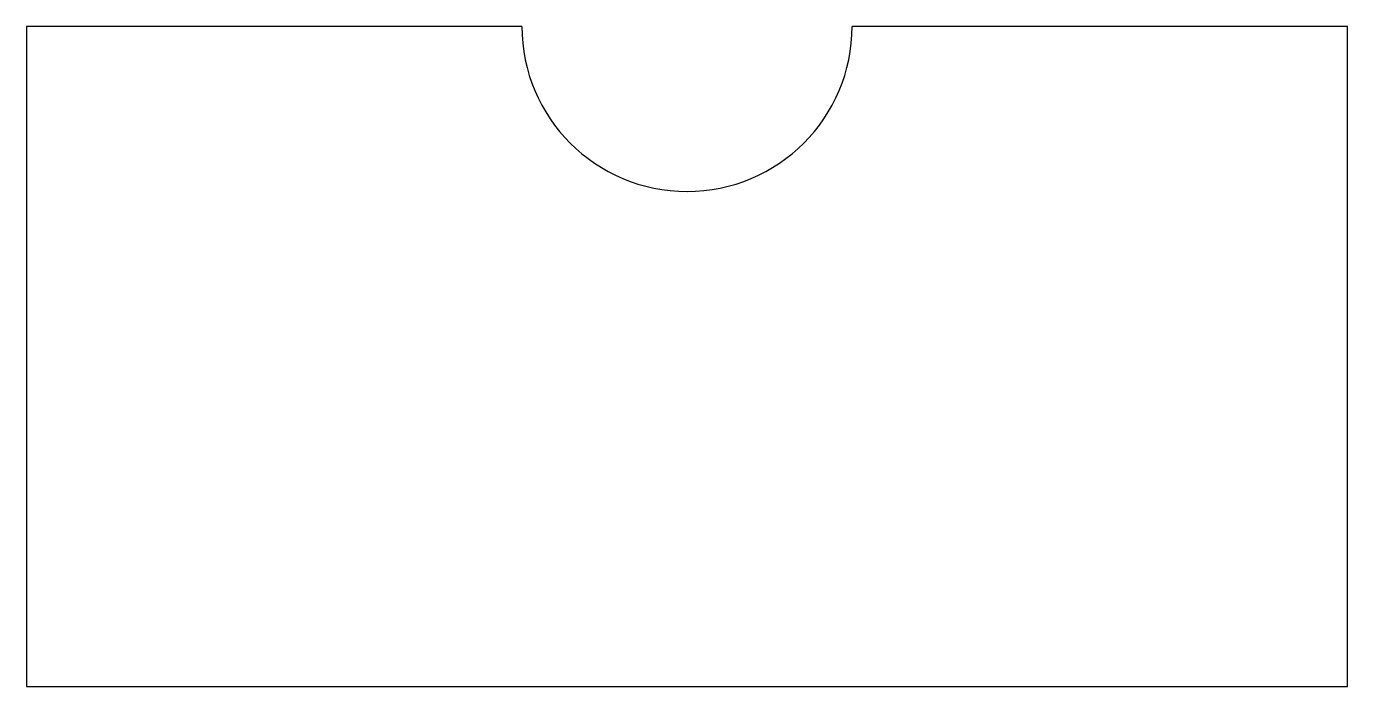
# Model space of a CAD drawing. Extents: x 0 to 40, y 0 to 20.
import ezdxf

# ---------------------------------------------------------------- set-up
doc = ezdxf.new("R2010")
doc.units = 0
doc.layers.add('none', color=7, linetype='CONTINUOUS')

msp = doc.modelspace()

# ---------------------------------------------------------------- linework, layer by layer
at = {"layer": 'none'}
for p, q in [((15, 20), (0, 20)), ((0, 20), (0, 0)), ((40, 20), (25, 20)), ((40, 0), (40, 20)), ((0, 0), (40, 0))]:
    msp.add_line(p, q, dxfattribs=at)
msp.add_arc((20, 20), 5, 180, 0, dxfattribs=at)

doc.saveas('drawing.dxf')
